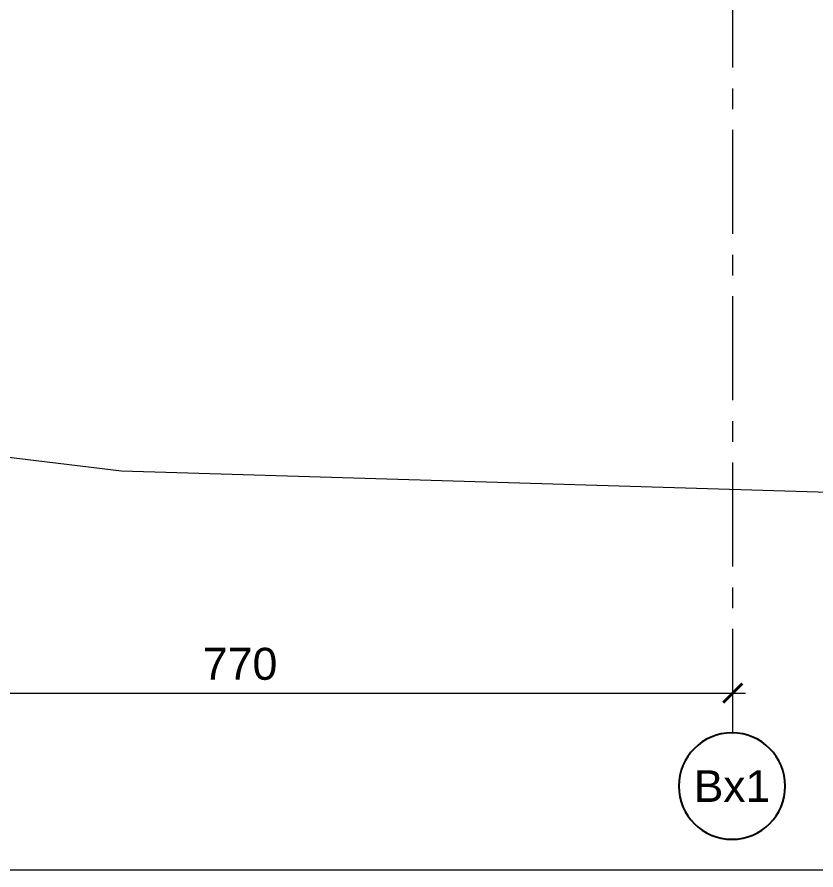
# Model space of a CAD drawing. Header units: centimetres. Extents: x 92587 to 105438, y -55119 to -48334.
# Drawn here: x 96190 to 96814, y -55119 to -54453 of the extents above; entities that cross this region are included whole.
import ezdxf
from ezdxf.enums import TextEntityAlignment as Align

# ---------------------------------------------------------------- set-up
doc = ezdxf.new("R2010")
doc.units = ezdxf.units.CM
doc.header["$LTSCALE"] = 50
doc.header["$MEASUREMENT"] = 0
doc.linetypes.add('AXES', pattern=[2, 1.25, -0.25, 0.25, -0.25])
doc.linetypes.add('CACHE', pattern=[0.375, 0.25, -0.125])
doc.layers.get('0').update_dxf_attribs({"color": 8})
doc.layers.add('AXES', color=10, linetype='AXES')
doc.layers.add('BETON CACHE', color=4, linetype='CACHE', lineweight=5)
doc.layers.add('MACONNERIE COUPE', color=7, linetype='Continuous', lineweight=30)
doc.layers.add('FMULT', color=150, linetype='Continuous', plot=False)
doc.styles.add('FN_TEXT_1.50', font='arial.ttf', dxfattribs={"height": 10})
doc.styles.add('RS_TEXT_1.50', font='arial.ttf', dxfattribs={"height": 12.5})
doc.styles.add('RS_TXT_100', font='arial.ttf', dxfattribs={"height": 25})
doc.dimstyles.new('RS_100CM_LINEAIRE', dxfattribs={"dimscale": 10, "dimtxt": 25, "dimasz": 1.5, "dimexe": 1, "dimexo": 2.5, "dimgap": 1, "dimtad": 1, "dimdec": 1, "dimrnd": 0.5, "dimdsep": 46, "dimtxsty": 'RS_TXT_100', "dimblk1": 'ARCHTICK', "dimblk2": 'ARCHTICK', "dimsah": 1, "dimcen": 2.5, "dimdle": 1, "dimclrt": 4, "dimadec": 0, "dimazin": 2, "dimtfac": 1, "dimtdec": 1, "dimtix": 1, "dimtmove": 2, "dimatfit": 3, "dimfxl": 1, "dimtolj": 1, "dimtzin": 0, "dimarcsym": 0})

# ---------------------------------------------------------------- blocks, each defined once
blk = doc.blocks.new('AXES_FN')
at = {"color": 0, "linetype": 'Continuous'}
blk.add_circle((0, 15), 22.18, dxfattribs=at)
at = {"color": 0, "style": 'FN_TEXT_1.50'}
blk.add_attdef('AXES', text='', height=12.5, dxfattribs=at).set_placement((-48.89, 20.63), align=Align.MIDDLE_CENTER)
blk = doc.blocks.new('_ArchTick')
at = {"color": 0, "linetype": 'ByBlock', "const_width": 0.15}
blk.add_lwpolyline([(-0.5, -0.5), (0.5, 0.5)], dxfattribs=at)
blk = doc.blocks.new('*D234')
at = {"layer": 'AXES', "color": 0, "linetype": 'Continuous', "lineweight": -2, "ltscale": 0.5, "transparency": 16777216}
for p, q in [((73433.45, -46019.73), (73433.45, -46003.66)), ((74203.45, -46019.73), (74203.45, -46003.66)), ((73423.45, -46013.66), (74213.45, -46013.66))]:
    blk.add_line(p, q, dxfattribs=at)
at = {"layer": 'Defpoints', "color": 0, "linetype": 'Continuous', "ltscale": 0.5, "transparency": 16777216}
for p in [(74203.45, -46013.66), (73433.45, -46044.73), (74203.45, -46044.73)]:
    blk.add_point(p, dxfattribs=at)
at = {"layer": 'AXES', "color": 0, "linetype": 'Continuous', "lineweight": -2, "ltscale": 0.5, "transparency": 16777216, "xscale": 15, "yscale": 15, "zscale": 15, "rotation": 180}
blk.add_blockref('_ArchTick', (73433.45, -46013.66), dxfattribs=at)
at = {"layer": 'AXES', "color": 0, "linetype": 'Continuous', "lineweight": -2, "ltscale": 0.5, "transparency": 16777216, "xscale": 15, "yscale": 15, "zscale": 15}
blk.add_blockref('_ArchTick', (74203.45, -46013.66), dxfattribs=at)
at = {"layer": 'AXES', "color": 4, "linetype": 'Continuous', "lineweight": 5, "ltscale": 0.5, "transparency": 16777216, "insert": (73818.45, -45990.9), "char_height": 25, "attachment_point": 5, "style": 'RS_TXT_100'}
blk.add_mtext('\\A1;770', dxfattribs=at)
blk = doc.blocks.new('A$C1cd8c289')
at = {"layer": 'AXES', "lineweight": 5, "ltscale": 1.3}
blk.add_line((2040, -4150), (2040, -1058.41), dxfattribs=at)
at = {"layer": 'AXES', "linetype": 'ByBlock'}
ref = blk.add_blockref('AXES_FN', (2039.38, -4163.46), dxfattribs=dict(at, xscale=-1.875, yscale=1.875, zscale=1.875, rotation=180))
ref.add_attrib('AXES', 'Bx1', dxfattribs={"layer": '0', "color": 0, "height": 24.75, "style": 'RS_TEXT_1.50'}).set_placement((2039.38, -4191.58), align=Align.MIDDLE)
at = {"layer": 'AXES', "linetype": 'Continuous', "lineweight": 5, "ltscale": 0.5}
dim = blk.add_linear_dim(base=(2040, -4118.93), p1=(1270, -4150), p2=(2040, -4150), dimstyle='RS_100CM_LINEAIRE', dxfattribs=at)
dim.commit()
dim.dimension.update_dxf_attribs({"geometry": '*D234', "text_midpoint": (1655, -4096.17), "insert": (-72163.45, 41894.73)})

msp = doc.modelspace()

# ---------------------------------------------------------------- linework, layer by layer
at = {"layer": 'BETON CACHE', "color": 232, "linetype": 'ByBlock', "ltscale": 0.01}
msp.add_lwpolyline([(97584.73, -54847.46), (96271.5, -54807.71), (92924.24, -54401.92), (93325.34, -49521.26), (96974.62, -49407.74), (97564.02, -49414.31)], close=True, dxfattribs=at)
at = {"layer": 'FMULT', "lineweight": 5, "ltscale": 0.5}
msp.add_lwpolyline([(92586.68, -55119.47), (97882.45, -55119.47), (97882.45, -48775.25), (92586.68, -48775.25)], close=True, dxfattribs=at)

# ---------------------------------------------------------------- block references
at = {"layer": 'MACONNERIE COUPE', "lineweight": 5, "ltscale": 0.5}
msp.add_blockref('A$C1cd8c289', (94709.11, -50862.36), dxfattribs=at)

doc.saveas('drawing.dxf')
